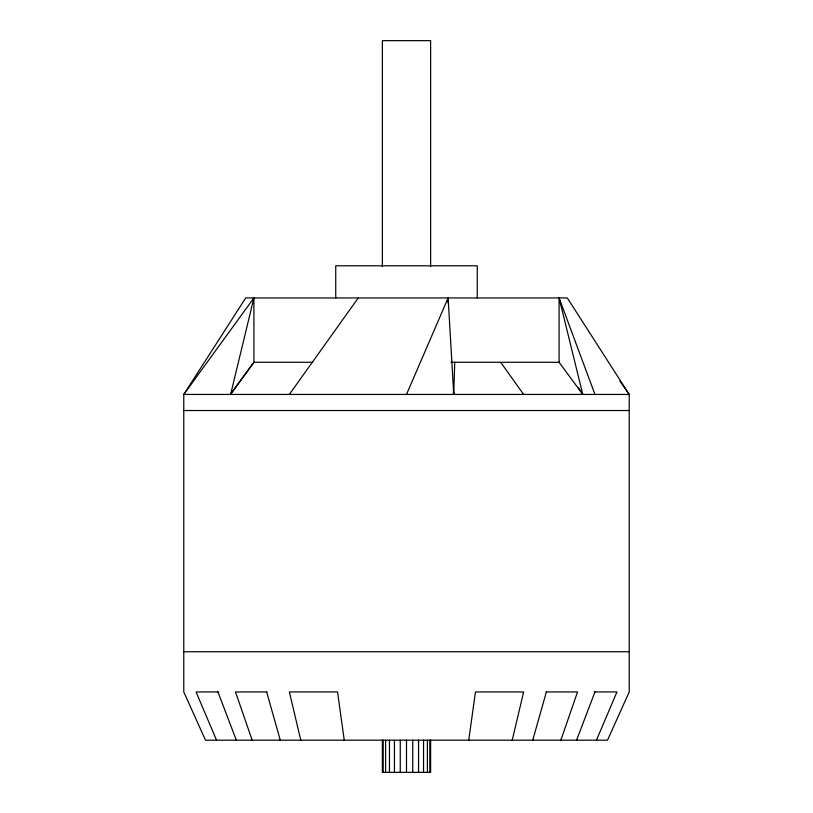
<?xml version="1.0" encoding="UTF-8"?>
<svg xmlns="http://www.w3.org/2000/svg" width="813" height="813" viewBox="0 0 813 813"><rect width="100%" height="100%" fill="white"/><g stroke="black" fill="none" stroke-linecap="round" stroke-linejoin="round"><path stroke-width="1.22" d="M453.308 391.968L453.745 394.437L454.741 362.273M468.745 740.186L475.463 691.944L523.643 691.944L512.22 740.186M253.91 297.954L230.607 394.437L253.91 362.273L253.91 297.954L183.779 394.437L183.779 691.944L205.486 740.186L607.514 740.186L629.221 691.944L629.221 394.437L567.311 297.954L245.689 297.954L183.779 394.437L629.221 394.437L619.902 381.094M532.739 740.186L546.377 691.944M560.848 740.186L577.525 691.944L546.153 691.944M576.58 740.186L594.953 691.944M596.437 740.186L616.945 691.944L594.191 691.944M406.5 394.437L448.126 297.954L453.745 394.437M289.357 394.437L358.259 297.954M230.201 394.437L253.91 362.273L312.629 362.273M451.002 362.273L559.415 362.273M183.779 410.524L629.221 410.524M183.779 651.741L629.221 651.741M218.809 691.944L196.045 691.944L216.553 740.186M266.918 691.944L235.485 691.944L252.162 740.186M559.09 297.954L582.799 394.437L559.09 362.273L559.09 297.954L594.953 394.437M500.92 362.618L523.643 394.437M578.073 387.181L582.799 394.437M217.945 691.944L236.329 740.186M266.644 691.944L280.272 740.186M300.78 740.186L289.357 691.944L337.537 691.944L344.255 740.186M477.261 297.954L477.261 265.79L335.739 265.79L335.739 297.954M448.126 297.954L448.126 302.995M430.626 266.634L430.626 40.65L382.374 40.65L382.374 266.634M430.626 740.186L430.626 772.35L382.374 772.35L382.374 740.186M429.803 740.186L429.803 772.35M427.394 740.186L427.394 772.35M423.553 740.186L423.553 772.35M418.563 740.186L418.563 772.35M412.74 740.186L412.74 772.35M406.5 740.186L406.5 772.35M400.26 740.186L400.26 772.35M394.437 740.186L394.437 772.35M389.447 740.186L389.447 772.35M385.606 740.186L385.606 772.35M383.197 740.186L383.197 772.35"/></g></svg>
